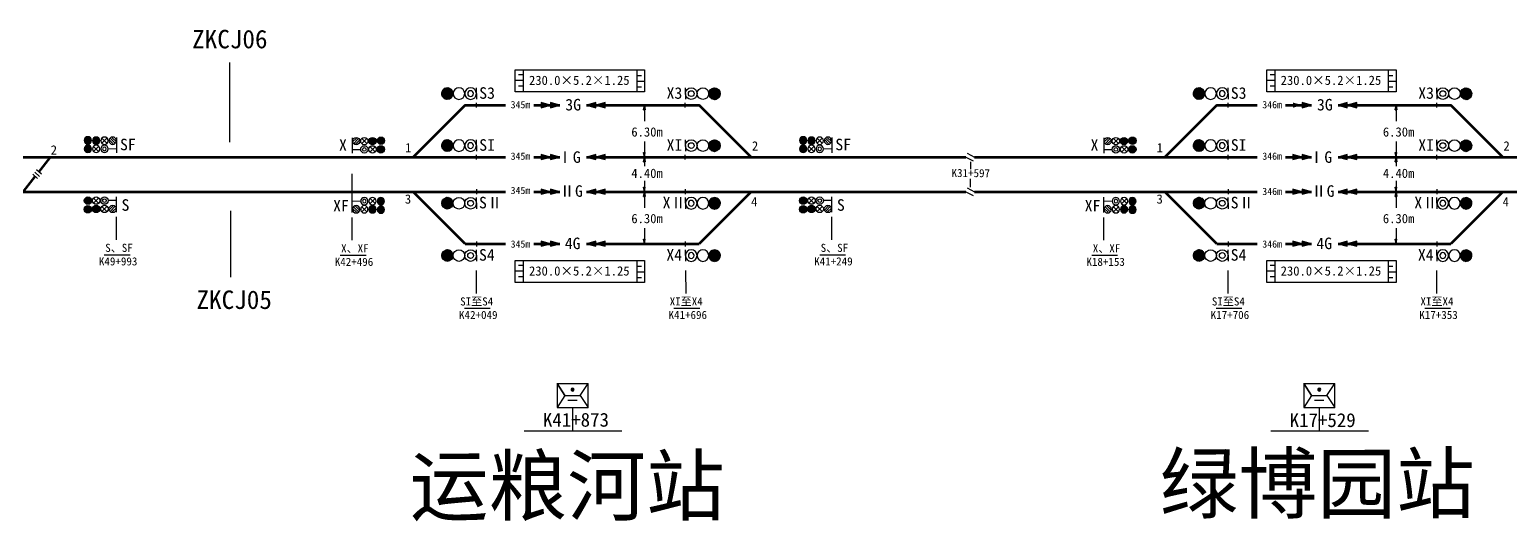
# Model space of a CAD drawing. Header units: millimetres. Extents: x -17381 to -15684, y 1883 to 2345.
# Drawn here: x -17232.5 to -17104.3, y 2117.3 to 2159.9 of the extents above; entities that cross this region are included whole.
import ezdxf
from ezdxf.enums import TextEntityAlignment as Align

# ---------------------------------------------------------------- set-up
doc = ezdxf.new("R2010")
doc.units = ezdxf.units.MM
for name, color, linetype in [('1', 1, 'Continuous'), ('D0', 7, 'Continuous'), ('供电臂', 7, 'Continuous'), ('信号机', 7, 'Continuous'), ('信号机名称', 7, 'Continuous'), ('公里标', 7, 'Continuous'), ('应答器', 7, 'Continuous'), ('标注', 7, 'Continuous'), ('站台', 7, 'Continuous'), ('车流方向', 7, 'Continuous'), ('道岔号', 7, 'Continuous')]:
    doc.layers.add(name, color=color, linetype=linetype)
doc.styles.add('宋体', font='')
doc.styles.get('宋体').set_extended_font_data('SimSun')

# ---------------------------------------------------------------- blocks, each defined once
blk = doc.blocks.new('BD')
at = {"layer": '1', "color": 7}
for radius in [1.5, 0.75]:
    blk.add_circle((0, 0), radius, dxfattribs=at)
blk = doc.blocks.new('*X90')
at = {"color": 0}
for p, q in [((-1.5, 0.06), (0.7, 1.33)), ((-1.5, -0.06), (0.8, 1.27)), ((-1.49, 0.18), (0.59, 1.38)), ((-1.49, -0.17), (0.89, 1.21)), ((-1.47, 0.31), (0.47, 1.43)), ((-1.47, -0.27), (0.97, 1.14)), ((-1.45, -0.38), (1.05, 1.07)), ((-1.43, 0.44), (0.33, 1.46)), ((-1.42, -0.48), (1.12, 0.99)), ((-1.39, -0.57), (1.19, 0.92)), ((-1.38, 0.59), (0.18, 1.49)), ((-1.35, -0.66), (1.25, 0.83)), ((-1.3, 0.75), (0, 1.5)), ((-1.3, -0.75), (1.3, 0.75)), ((-1.25, -0.83), (1.35, 0.66)), ((-1.19, -0.92), (1.39, 0.57)), ((-1.17, 0.94), (-0.23, 1.48)), ((-1.12, -0.99), (1.42, 0.48)), ((-1.05, -1.07), (1.45, 0.38)), ((-0.97, -1.14), (1.47, 0.27)), ((-0.89, -1.21), (1.49, 0.17)), ((-0.8, -1.27), (1.5, 0.06)), ((-0.7, -1.33), (1.5, -0.06)), ((-0.59, -1.38), (1.49, -0.18)), ((-0.47, -1.43), (1.47, -0.31)), ((-0.33, -1.46), (1.43, -0.44)), ((-0.18, -1.49), (1.38, -0.59)), ((0, -1.5), (1.3, -0.75)), ((0.23, -1.48), (1.17, -0.94))]:
    blk.add_line(p, q, dxfattribs=at)
blk = doc.blocks.new('KZ_C')
at = {"layer": '1', "color": 7}
for p, q in [((0.02, 3.97), (0.02, 5.92)), ((0, -0.84), (0, 0.84)), ((0.02, 3.97), (0.02, 2.02)), ((0.02, 3.97), (0.02, 2.02))]:
    blk.add_line(p, q, dxfattribs=at)
at = {"layer": '1', "color": 3}
blk.add_circle((6.09, 3.97), 2, dxfattribs=at)
at = {"layer": '1', "color": 1}
blk.add_circle((10.09, 3.97), 1.95, dxfattribs=at)
at = {"layer": '1', "color": 7, "xscale": 1.33333333333303, "yscale": 1.33333333333303, "zscale": 1.33333333333303, "rotation": 180}
blk.add_blockref('BD', (2.06, 3.97), dxfattribs=at)
at = {"layer": '1', "xscale": 1.333300000000236, "yscale": 1.333300000000236, "zscale": 1.333300000000236}
blk.add_blockref('*X90', (10.12, 3.97), dxfattribs=at)

msp = doc.modelspace()

# ---------------------------------------------------------------- hatches: boundary and pattern name
for points in [[(-17188.25, 2153.11), (-17187.45, 2153.33), (-17188.25, 2153.55)], [(-17187.45, 2153.11), (-17186.64, 2153.33), (-17187.45, 2153.55)], [(-17183.53, 2153.55), (-17184.34, 2153.33), (-17183.53, 2153.11)], [(-17182.73, 2153.55), (-17183.53, 2153.33), (-17182.73, 2153.11)], [(-17122.37, 2153.11), (-17121.56, 2153.33), (-17122.37, 2153.55)], [(-17118.46, 2153.55), (-17119.26, 2153.33), (-17118.46, 2153.11)], [(-17117.65, 2153.55), (-17118.46, 2153.33), (-17117.65, 2153.11)], [(-17188.25, 2148.61), (-17187.45, 2148.83), (-17188.25, 2149.05)], [(-17187.45, 2148.61), (-17186.64, 2148.83), (-17187.45, 2149.05)], [(-17183.53, 2149.05), (-17184.34, 2148.83), (-17183.53, 2148.61)], [(-17182.73, 2149.05), (-17183.53, 2148.83), (-17182.73, 2148.61)], [(-17123.18, 2148.61), (-17122.37, 2148.83), (-17123.18, 2149.05)], [(-17122.37, 2148.61), (-17121.56, 2148.83), (-17122.37, 2149.05)], [(-17118.46, 2149.05), (-17119.26, 2148.83), (-17118.46, 2148.61)], [(-17117.65, 2149.05), (-17118.46, 2148.83), (-17117.65, 2148.61)], [(-17188.25, 2145.61), (-17187.45, 2145.83), (-17188.25, 2146.05)], [(-17187.45, 2145.61), (-17186.64, 2145.83), (-17187.45, 2146.05)], [(-17183.53, 2146.05), (-17184.34, 2145.83), (-17183.53, 2145.61)], [(-17182.73, 2146.05), (-17183.53, 2145.83), (-17182.73, 2145.61)], [(-17123.18, 2145.61), (-17122.37, 2145.83), (-17123.18, 2146.05)], [(-17122.37, 2145.61), (-17121.56, 2145.83), (-17122.37, 2146.05)], [(-17118.46, 2146.05), (-17119.26, 2145.83), (-17118.46, 2145.61)], [(-17117.65, 2146.05), (-17118.46, 2145.83), (-17117.65, 2145.61)], [(-17188.25, 2141.11), (-17187.45, 2141.33), (-17188.25, 2141.55)], [(-17187.45, 2141.11), (-17186.64, 2141.33), (-17187.45, 2141.55)], [(-17183.53, 2141.55), (-17184.34, 2141.33), (-17183.53, 2141.11)], [(-17182.73, 2141.55), (-17183.53, 2141.33), (-17182.73, 2141.11)], [(-17123.18, 2141.11), (-17122.37, 2141.33), (-17123.18, 2141.55)], [(-17122.37, 2141.11), (-17121.56, 2141.33), (-17122.37, 2141.55)], [(-17118.46, 2141.55), (-17119.26, 2141.33), (-17118.46, 2141.11)], [(-17117.65, 2141.55), (-17118.46, 2141.33), (-17117.65, 2141.11)]]:
    msp.add_hatch(color=7).paths.add_polyline_path(points)
at = {"lineweight": -3}
for points in [[(-17179.31, 2153.33), (-17179.39, 2152.93), (-17179.24, 2152.93)], [(-17114.24, 2153.33), (-17114.31, 2152.93), (-17114.16, 2152.93)], [(-17179.31, 2148.83), (-17179.39, 2149.23), (-17179.24, 2149.23)], [(-17179.31, 2148.83), (-17179.39, 2148.43), (-17179.24, 2148.43)], [(-17114.24, 2148.83), (-17114.31, 2149.23), (-17114.16, 2149.23)], [(-17114.24, 2148.83), (-17114.31, 2148.43), (-17114.16, 2148.43)], [(-17179.31, 2145.83), (-17179.39, 2146.23), (-17179.24, 2146.23)], [(-17114.24, 2145.83), (-17114.31, 2146.23), (-17114.16, 2146.23)], [(-17179.31, 2145.83), (-17179.39, 2145.43), (-17179.24, 2145.43)], [(-17114.24, 2145.83), (-17114.31, 2145.43), (-17114.16, 2145.43)], [(-17179.31, 2141.33), (-17179.39, 2141.73), (-17179.24, 2141.73)], [(-17114.24, 2141.33), (-17114.31, 2141.73), (-17114.16, 2141.73)]]:
    msp.add_hatch(color=0, dxfattribs=at).paths.add_polyline_path(points)
at = {"lineweight": 70}
msp.add_hatch(color=7, dxfattribs=at).paths.add_polyline_path([(-17123.16, 2153.11), (-17122.36, 2153.33), (-17123.16, 2153.55)])
h = msp.add_hatch(color=3)
edge = h.paths.add_edge_path()
edge.add_ellipse((-17227.51, 2150.28), major_axis=(0, 0.318), ratio=0.993045, start_angle=0, end_angle=360, ccw=False)
h = msp.add_hatch(color=3)
edge = h.paths.add_edge_path()
edge.add_ellipse((-17202.13, 2150.25), major_axis=(0, 0.318), ratio=0.993045, start_angle=0, end_angle=360)
h = msp.add_hatch(color=3)
edge = h.paths.add_edge_path()
edge.add_ellipse((-17165.58, 2150.28), major_axis=(0, 0.318), ratio=0.993045, start_angle=0, end_angle=360, ccw=False)
h = msp.add_hatch(color=3)
edge = h.paths.add_edge_path()
edge.add_ellipse((-17137.06, 2150.25), major_axis=(0, 0.318), ratio=0.993045, start_angle=0, end_angle=360)
h = msp.add_hatch(color=1)
edge = h.paths.add_edge_path()
edge.add_ellipse((-17227.5, 2149.54), major_axis=(0, 0.318), ratio=0.993045, start_angle=0, end_angle=360, ccw=False)
h = msp.add_hatch(color=1)
edge = h.paths.add_edge_path()
edge.add_ellipse((-17202.14, 2149.5), major_axis=(0, 0.318), ratio=0.993045, start_angle=0, end_angle=360)
h = msp.add_hatch(color=1)
edge = h.paths.add_edge_path()
edge.add_ellipse((-17165.57, 2149.54), major_axis=(0, 0.318), ratio=0.993045, start_angle=0, end_angle=360, ccw=False)
h = msp.add_hatch(color=1)
edge = h.paths.add_edge_path()
edge.add_ellipse((-17137.07, 2149.5), major_axis=(0, 0.318), ratio=0.993045, start_angle=0, end_angle=360)
h = msp.add_hatch(color=1)
edge = h.paths.add_edge_path()
edge.add_ellipse((-17227.5, 2145.06), major_axis=(0, -0.318), ratio=0.993045, start_angle=0, end_angle=360)
h = msp.add_hatch(color=1)
edge = h.paths.add_edge_path()
edge.add_ellipse((-17202.14, 2145.02), major_axis=(0, -0.318), ratio=0.993045, start_angle=0, end_angle=360, ccw=False)
h = msp.add_hatch(color=1)
edge = h.paths.add_edge_path()
edge.add_ellipse((-17165.57, 2145.06), major_axis=(0, -0.318), ratio=0.993045, start_angle=0, end_angle=360)
h = msp.add_hatch(color=1)
edge = h.paths.add_edge_path()
edge.add_ellipse((-17137.07, 2145.02), major_axis=(0, -0.318), ratio=0.993045, start_angle=0, end_angle=360, ccw=False)
h = msp.add_hatch(color=3)
edge = h.paths.add_edge_path()
edge.add_ellipse((-17227.51, 2144.31), major_axis=(0, -0.318), ratio=0.993045, start_angle=0, end_angle=360)
h = msp.add_hatch(color=3)
edge = h.paths.add_edge_path()
edge.add_ellipse((-17202.13, 2144.28), major_axis=(0, -0.318), ratio=0.993045, start_angle=0, end_angle=360, ccw=False)
h = msp.add_hatch(color=3)
edge = h.paths.add_edge_path()
edge.add_ellipse((-17165.58, 2144.31), major_axis=(0, -0.318), ratio=0.993045, start_angle=0, end_angle=360)
h = msp.add_hatch(color=3)
edge = h.paths.add_edge_path()
edge.add_ellipse((-17137.06, 2144.28), major_axis=(0, -0.318), ratio=0.993045, start_angle=0, end_angle=360, ccw=False)
at = {"layer": '信号机'}
h = msp.add_hatch(color=2, dxfattribs=at)
edge = h.paths.add_edge_path()
edge.add_ellipse((-17226.79, 2150.25), major_axis=(0, -0.318), ratio=0.993045, start_angle=0, end_angle=360, ccw=False)
h = msp.add_hatch(color=2, dxfattribs=at)
edge = h.paths.add_edge_path()
edge.add_ellipse((-17202.86, 2150.22), major_axis=(0, -0.318), ratio=0.993045, start_angle=0, end_angle=360)
h = msp.add_hatch(color=2, dxfattribs=at)
edge = h.paths.add_edge_path()
edge.add_ellipse((-17164.85, 2150.25), major_axis=(0, -0.318), ratio=0.993045, start_angle=0, end_angle=360, ccw=False)
h = msp.add_hatch(color=2, dxfattribs=at)
edge = h.paths.add_edge_path()
edge.add_ellipse((-17137.79, 2150.22), major_axis=(0, -0.318), ratio=0.993045, start_angle=0, end_angle=360)
h = msp.add_hatch(color=10, dxfattribs=at)
edge = h.paths.add_edge_path()
edge.add_ellipse((-17227.5, 2149.54), major_axis=(0, 0.318), ratio=0.993045, start_angle=0, end_angle=360, ccw=False)
h = msp.add_hatch(color=10, dxfattribs=at)
edge = h.paths.add_edge_path()
edge.add_ellipse((-17202.14, 2149.5), major_axis=(0, 0.318), ratio=0.993045, start_angle=0, end_angle=360)
h = msp.add_hatch(color=10, dxfattribs=at)
edge = h.paths.add_edge_path()
edge.add_ellipse((-17165.57, 2149.54), major_axis=(0, 0.318), ratio=0.993045, start_angle=0, end_angle=360, ccw=False)
h = msp.add_hatch(color=10, dxfattribs=at)
edge = h.paths.add_edge_path()
edge.add_ellipse((-17137.07, 2149.5), major_axis=(0, 0.318), ratio=0.993045, start_angle=0, end_angle=360)
h = msp.add_hatch(color=10, dxfattribs=at)
edge = h.paths.add_edge_path()
edge.add_ellipse((-17227.5, 2145.06), major_axis=(0, -0.318), ratio=0.993045, start_angle=0, end_angle=360)
h = msp.add_hatch(color=10, dxfattribs=at)
edge = h.paths.add_edge_path()
edge.add_ellipse((-17202.14, 2145.02), major_axis=(0, -0.318), ratio=0.993045, start_angle=0, end_angle=360, ccw=False)
h = msp.add_hatch(color=10, dxfattribs=at)
edge = h.paths.add_edge_path()
edge.add_ellipse((-17165.57, 2145.06), major_axis=(0, -0.318), ratio=0.993045, start_angle=0, end_angle=360)
h = msp.add_hatch(color=10, dxfattribs=at)
edge = h.paths.add_edge_path()
edge.add_ellipse((-17137.07, 2145.02), major_axis=(0, -0.318), ratio=0.993045, start_angle=0, end_angle=360, ccw=False)
h = msp.add_hatch(color=2, dxfattribs=at)
edge = h.paths.add_edge_path()
edge.add_ellipse((-17226.79, 2144.34), major_axis=(0, 0.318), ratio=0.993045, start_angle=0, end_angle=360)
h = msp.add_hatch(color=2, dxfattribs=at)
edge = h.paths.add_edge_path()
edge.add_ellipse((-17202.86, 2144.31), major_axis=(0, 0.318), ratio=0.993045, start_angle=0, end_angle=360, ccw=False)
h = msp.add_hatch(color=2, dxfattribs=at)
edge = h.paths.add_edge_path()
edge.add_ellipse((-17164.85, 2144.34), major_axis=(0, 0.318), ratio=0.993045, start_angle=0, end_angle=360)
h = msp.add_hatch(color=2, dxfattribs=at)
edge = h.paths.add_edge_path()
edge.add_ellipse((-17137.79, 2144.31), major_axis=(0, 0.318), ratio=0.993045, start_angle=0, end_angle=360, ccw=False)
at = {"layer": '应答器'}
for points in [[(-17188.25, 2148.61), (-17187.45, 2148.83), (-17188.25, 2149.05)], [(-17187.45, 2148.61), (-17186.64, 2148.83), (-17187.45, 2149.05)], [(-17183.53, 2149.05), (-17184.34, 2148.83), (-17183.53, 2148.61)], [(-17182.73, 2149.05), (-17183.53, 2148.83), (-17182.73, 2148.61)], [(-17123.18, 2148.61), (-17122.37, 2148.83), (-17123.18, 2149.05)], [(-17122.37, 2148.61), (-17121.56, 2148.83), (-17122.37, 2149.05)], [(-17118.46, 2149.05), (-17119.26, 2148.83), (-17118.46, 2148.61)], [(-17117.65, 2149.05), (-17118.46, 2148.83), (-17117.65, 2148.61)], [(-17188.25, 2145.61), (-17187.45, 2145.83), (-17188.25, 2146.05)], [(-17187.45, 2145.61), (-17186.64, 2145.83), (-17187.45, 2146.05)], [(-17183.53, 2146.05), (-17184.34, 2145.83), (-17183.53, 2145.61)], [(-17182.73, 2146.05), (-17183.53, 2145.83), (-17182.73, 2145.61)], [(-17123.18, 2145.61), (-17122.37, 2145.83), (-17123.18, 2146.05)], [(-17122.37, 2145.61), (-17121.56, 2145.83), (-17122.37, 2146.05)], [(-17118.46, 2146.05), (-17119.26, 2145.83), (-17118.46, 2145.61)], [(-17117.65, 2146.05), (-17118.46, 2145.83), (-17117.65, 2145.61)], [(-17187.45, 2141.11), (-17186.64, 2141.33), (-17187.45, 2141.55)], [(-17183.53, 2141.55), (-17184.34, 2141.33), (-17183.53, 2141.11)], [(-17182.73, 2141.55), (-17183.53, 2141.33), (-17182.73, 2141.11)], [(-17123.18, 2141.11), (-17122.37, 2141.33), (-17123.18, 2141.55)], [(-17122.37, 2141.11), (-17121.56, 2141.33), (-17122.37, 2141.55)], [(-17118.46, 2141.55), (-17119.26, 2141.33), (-17118.46, 2141.11)], [(-17117.65, 2141.55), (-17118.46, 2141.33), (-17117.65, 2141.11)]]:
    msp.add_hatch(color=7, dxfattribs=at).paths.add_polyline_path(points)
at = {"layer": '应答器', "lineweight": 70}
msp.add_hatch(color=7, dxfattribs=at).paths.add_polyline_path([(-17188.25, 2141.11), (-17187.45, 2141.33), (-17188.25, 2141.55)])
at = {"layer": '标注'}
h = msp.add_hatch(color=0, dxfattribs=at)
edge = h.paths.add_edge_path()
edge.add_ellipse((-17185.54, 2128.7), major_axis=(-0.134, 0), ratio=0.974917, start_angle=0, end_angle=180)
edge.add_ellipse((-17185.54, 2128.7), major_axis=(-0.134, 0), ratio=0.974917, start_angle=180, end_angle=360)
h = msp.add_hatch(color=0, dxfattribs=at)
edge = h.paths.add_edge_path()
edge.add_ellipse((-17120.89, 2128.7), major_axis=(-0.134, 0), ratio=0.974917, start_angle=0, end_angle=180)
edge.add_ellipse((-17120.89, 2128.7), major_axis=(-0.134, 0), ratio=0.974917, start_angle=180, end_angle=360)
at = {"layer": '车流方向'}
for points in [[(-17188.25, 2153.11), (-17187.45, 2153.33), (-17188.25, 2153.55)], [(-17187.45, 2153.11), (-17186.64, 2153.33), (-17187.45, 2153.55)], [(-17183.53, 2153.55), (-17184.34, 2153.33), (-17183.53, 2153.11)], [(-17182.73, 2153.55), (-17183.53, 2153.33), (-17182.73, 2153.11)], [(-17122.37, 2153.11), (-17121.56, 2153.33), (-17122.37, 2153.55)], [(-17118.46, 2153.55), (-17119.26, 2153.33), (-17118.46, 2153.11)], [(-17117.65, 2153.55), (-17118.46, 2153.33), (-17117.65, 2153.11)]]:
    msp.add_hatch(color=7, dxfattribs=at).paths.add_polyline_path(points)

# ---------------------------------------------------------------- linework, layer by layer
at = {"color": 5, "lineweight": -3}
msp.add_line((-17215.23, 2157.02), (-17215.23, 2150.11), dxfattribs=at)
at = {"color": 5, "lineweight": 70}
for p, q in [((-17194.83, 2153.33), (-17191.35, 2153.33)), ((-17188.88, 2153.33), (-17186.64, 2153.33)), ((-17184.34, 2153.33), (-17174.58, 2153.33)), ((-17129.76, 2141.33), (-17126.28, 2141.33)), ((-17129.76, 2141.33), (-17126.28, 2141.33)), ((-17123.8, 2141.33), (-17121.56, 2141.33)), ((-17119.26, 2141.33), (-17109.51, 2141.33)), ((-17119.26, 2141.33), (-17109.51, 2141.33))]:
    msp.add_line(p, q, dxfattribs=at)
at = {"color": 0, "lineweight": -3}
for p, q in [((-17179.39, 2152.93), (-17179.31, 2153.33)), ((-17179.31, 2153.33), (-17179.39, 2152.93)), ((-17179.39, 2152.93), (-17179.24, 2152.93)), ((-17179.31, 2153.33), (-17179.24, 2152.93)), ((-17114.31, 2152.93), (-17114.24, 2153.33)), ((-17114.24, 2153.33), (-17114.31, 2152.93)), ((-17114.31, 2152.93), (-17114.16, 2152.93)), ((-17114.24, 2153.33), (-17114.16, 2152.93)), ((-17179.39, 2149.23), (-17179.31, 2148.83)), ((-17179.31, 2148.83), (-17179.39, 2149.23)), ((-17179.39, 2149.23), (-17179.24, 2149.23)), ((-17179.39, 2148.43), (-17179.31, 2148.83)), ((-17179.31, 2148.83), (-17179.39, 2148.43)), ((-17179.31, 2148.83), (-17179.24, 2149.23)), ((-17179.31, 2148.83), (-17179.24, 2148.43)), ((-17114.31, 2149.23), (-17114.24, 2148.83)), ((-17114.24, 2148.83), (-17114.31, 2149.23)), ((-17114.31, 2149.23), (-17114.16, 2149.23)), ((-17114.31, 2148.43), (-17114.24, 2148.83)), ((-17114.24, 2148.83), (-17114.31, 2148.43)), ((-17114.24, 2148.83), (-17114.16, 2149.23)), ((-17114.24, 2148.83), (-17114.16, 2148.43)), ((-17179.39, 2148.43), (-17179.24, 2148.43)), ((-17151.09, 2148.41), (-17151.09, 2147.8)), ((-17114.31, 2148.43), (-17114.16, 2148.43)), ((-17179.39, 2146.23), (-17179.31, 2145.83)), ((-17179.31, 2145.83), (-17179.39, 2146.23)), ((-17179.39, 2146.23), (-17179.24, 2146.23)), ((-17179.31, 2145.83), (-17179.24, 2146.23)), ((-17151.12, 2146.95), (-17151.12, 2146.22)), ((-17114.31, 2146.23), (-17114.24, 2145.83)), ((-17114.24, 2145.83), (-17114.31, 2146.23)), ((-17114.31, 2146.23), (-17114.16, 2146.23)), ((-17114.24, 2145.83), (-17114.16, 2146.23)), ((-17179.39, 2145.43), (-17179.31, 2145.83)), ((-17179.31, 2145.83), (-17179.39, 2145.43)), ((-17179.39, 2145.43), (-17179.24, 2145.43)), ((-17179.31, 2145.83), (-17179.24, 2145.43)), ((-17114.31, 2145.43), (-17114.24, 2145.83)), ((-17114.24, 2145.83), (-17114.31, 2145.43)), ((-17114.31, 2145.43), (-17114.16, 2145.43)), ((-17114.24, 2145.83), (-17114.16, 2145.43)), ((-17179.39, 2141.73), (-17179.31, 2141.33)), ((-17179.31, 2141.33), (-17179.39, 2141.73)), ((-17179.39, 2141.73), (-17179.24, 2141.73)), ((-17179.31, 2141.33), (-17179.24, 2141.73)), ((-17114.31, 2141.73), (-17114.24, 2141.33)), ((-17114.24, 2141.33), (-17114.31, 2141.73)), ((-17114.31, 2141.73), (-17114.16, 2141.73)), ((-17114.24, 2141.33), (-17114.16, 2141.73)), ((-17226.08, 2140.38), (-17223.85, 2140.38)), ((-17205.66, 2140.34), (-17203.42, 2140.34)), ((-17164.14, 2140.38), (-17161.91, 2140.38)), ((-17140.58, 2140.34), (-17138.35, 2140.34)), ((-17194.89, 2135.74), (-17192.66, 2135.74)), ((-17176.76, 2135.74), (-17174.53, 2135.74)), ((-17129.82, 2135.74), (-17127.59, 2135.74)), ((-17111.75, 2135.74), (-17109.52, 2135.74)), ((-17186.88, 2129.23), (-17186.88, 2127.14)), ((-17186.88, 2129.23), (-17184.2, 2129.23)), ((-17186.22, 2128.18), (-17186.88, 2129.23)), ((-17184.87, 2128.18), (-17184.2, 2129.23)), ((-17184.2, 2127.14), (-17184.2, 2129.23)), ((-17122.23, 2129.23), (-17122.23, 2127.14)), ((-17122.23, 2129.23), (-17119.55, 2129.23)), ((-17121.57, 2128.18), (-17122.23, 2129.23)), ((-17120.22, 2128.18), (-17119.55, 2129.23)), ((-17119.55, 2127.14), (-17119.55, 2129.23)), ((-17186.22, 2128.18), (-17186.88, 2127.14)), ((-17186.88, 2127.14), (-17184.2, 2127.14)), ((-17186.22, 2128.18), (-17184.87, 2128.18)), ((-17185.95, 2127.79), (-17185.14, 2127.79)), ((-17184.87, 2128.18), (-17184.2, 2127.14)), ((-17121.57, 2128.18), (-17122.23, 2127.14)), ((-17122.23, 2127.14), (-17119.55, 2127.14)), ((-17121.57, 2128.18), (-17120.22, 2128.18)), ((-17121.3, 2127.79), (-17120.49, 2127.79)), ((-17120.22, 2128.18), (-17119.55, 2127.14)), ((-17189.72, 2125.13), (-17181.28, 2125.13)), ((-17125.07, 2125.13), (-17116.63, 2125.13))]:
    msp.add_line(p, q, dxfattribs=at)
at = {"color": 1, "lineweight": 70}
for p, q in [((-17129.76, 2153.33), (-17126.28, 2153.33)), ((-17129.76, 2153.33), (-17126.28, 2153.33)), ((-17123.8, 2153.33), (-17121.56, 2153.33)), ((-17119.26, 2153.33), (-17109.51, 2153.33)), ((-17119.26, 2153.33), (-17109.51, 2153.33)), ((-17194.83, 2141.33), (-17191.35, 2141.33)), ((-17188.88, 2141.33), (-17186.64, 2141.33)), ((-17184.34, 2141.33), (-17174.58, 2141.33))]:
    msp.add_line(p, q, dxfattribs=at)
at = {"color": 5, "lineweight": 100}
for p, q in [((-17246.36, 2148.83), (-17218.94, 2148.83)), ((-17218.94, 2148.83), (-17209.93, 2148.83)), ((-17209.93, 2148.83), (-17191.35, 2148.83)), ((-17184.34, 2148.83), (-17160.57, 2148.83)), ((-17160.57, 2148.83), (-17154.38, 2148.83)), ((-17154.38, 2148.83), (-17151.48, 2148.83)), ((-17150.75, 2145.83), (-17126.28, 2145.83)), ((-17123.8, 2145.83), (-17121.56, 2145.83)), ((-17119.26, 2145.83), (-17091.8, 2145.83))]:
    msp.add_line(p, q, dxfattribs=at)
at = {"color": 1, "lineweight": 100}
for p, q in [((-17188.88, 2148.83), (-17186.64, 2148.83)), ((-17150.75, 2148.83), (-17126.28, 2148.83)), ((-17123.8, 2148.83), (-17121.56, 2148.83)), ((-17119.26, 2148.83), (-17091.8, 2148.83)), ((-17246.36, 2145.83), (-17218.94, 2145.83)), ((-17218.94, 2145.83), (-17209.93, 2145.83)), ((-17209.93, 2145.83), (-17191.35, 2145.83)), ((-17188.88, 2145.83), (-17186.64, 2145.83)), ((-17184.34, 2145.83), (-17160.57, 2145.83)), ((-17160.57, 2145.83), (-17154.38, 2145.83)), ((-17154.38, 2145.83), (-17151.48, 2145.83))]:
    msp.add_line(p, q, dxfattribs=at)
at = {"color": 7, "linetype": 'Continuous'}
for p, q in [((-17151.48, 2148.83), (-17150.85, 2148.51)), ((-17151.37, 2149.16), (-17150.75, 2148.83)), ((-17231.7, 2147.15), (-17232.11, 2147.53)), ((-17231.53, 2147.34), (-17231.94, 2147.72)), ((-17231.87, 2146.97), (-17232.28, 2147.34)), ((-17151.48, 2145.83), (-17150.85, 2145.51)), ((-17151.37, 2146.16), (-17150.75, 2145.83))]:
    msp.add_line(p, q, dxfattribs=at)
at = {"color": 124, "lineweight": -3}
msp.add_line((-17204.62, 2145.35), (-17204.62, 2147.39), dxfattribs=at)
at = {"color": 1, "lineweight": -3}
msp.add_line((-17215.13, 2138.43), (-17215.13, 2144.17), dxfattribs=at)
at = {"layer": 'D0', "color": 0}
for p, q in [((-17179.31, 2153.33), (-17179.31, 2151.95)), ((-17114.24, 2153.33), (-17114.24, 2151.95)), ((-17179.31, 2150.17), (-17179.31, 2148.85)), ((-17114.24, 2150.17), (-17114.24, 2148.85)), ((-17179.31, 2148.83), (-17179.31, 2148.04)), ((-17114.24, 2148.83), (-17114.24, 2148.04)), ((-17179.31, 2146.77), (-17179.31, 2145.85)), ((-17114.24, 2146.77), (-17114.24, 2145.85)), ((-17179.31, 2145.83), (-17179.31, 2144.45)), ((-17114.24, 2145.83), (-17114.24, 2144.45)), ((-17179.31, 2142.67), (-17179.31, 2141.35)), ((-17114.24, 2142.67), (-17114.24, 2141.35))]:
    msp.add_line(p, q, dxfattribs=at)
at = {"layer": '信号机', "color": 7, "linetype": 'Continuous'}
for p, q in [((-17227.07, 2150.33), (-17226.74, 2149.99)), ((-17226.98, 2150.45), (-17226.56, 2150.03)), ((-17226.82, 2150.51), (-17226.48, 2150.17)), ((-17225.84, 2150.51), (-17226.33, 2150.01)), ((-17225.84, 2150.01), (-17226.33, 2150.51)), ((-17225.65, 2150.33), (-17225.31, 2149.99)), ((-17225.55, 2150.44), (-17225.14, 2150.03)), ((-17225.4, 2150.51), (-17225.06, 2150.17)), ((-17225.03, 2150.53), (-17225.03, 2149.21)), ((-17204.62, 2150.49), (-17204.62, 2149.17)), ((-17204.25, 2150.47), (-17204.59, 2150.14)), ((-17204.09, 2150.41), (-17204.51, 2149.99)), ((-17204, 2150.29), (-17204.33, 2149.96)), ((-17203.81, 2150.47), (-17203.32, 2149.98)), ((-17203.81, 2149.98), (-17203.32, 2150.47)), ((-17202.83, 2150.47), (-17203.17, 2150.14)), ((-17202.67, 2150.41), (-17203.08, 2149.99)), ((-17202.58, 2150.3), (-17202.91, 2149.96)), ((-17165.13, 2150.33), (-17164.8, 2149.99)), ((-17165.04, 2150.45), (-17164.62, 2150.03)), ((-17164.88, 2150.51), (-17164.54, 2150.17)), ((-17163.9, 2150.51), (-17164.39, 2150.01)), ((-17163.9, 2150.01), (-17164.39, 2150.51)), ((-17163.71, 2150.33), (-17163.38, 2149.99)), ((-17163.62, 2150.44), (-17163.2, 2150.03)), ((-17163.46, 2150.51), (-17163.12, 2150.17)), ((-17163.09, 2150.53), (-17163.09, 2149.21)), ((-17139.54, 2150.49), (-17139.54, 2149.17)), ((-17139.18, 2150.47), (-17139.51, 2150.14)), ((-17139.02, 2150.41), (-17139.43, 2149.99)), ((-17138.92, 2150.29), (-17139.26, 2149.96)), ((-17138.73, 2150.47), (-17138.24, 2149.98)), ((-17138.73, 2149.98), (-17138.24, 2150.47)), ((-17137.75, 2150.47), (-17138.09, 2150.14)), ((-17137.6, 2150.41), (-17138.01, 2149.99)), ((-17137.5, 2150.3), (-17137.84, 2149.96)), ((-17226.55, 2149.79), (-17227.04, 2149.3)), ((-17226.55, 2149.3), (-17227.04, 2149.79)), ((-17225.03, 2149.53), (-17225.76, 2149.54)), ((-17204.62, 2149.5), (-17203.89, 2149.5)), ((-17203.1, 2149.76), (-17202.61, 2149.26)), ((-17203.1, 2149.26), (-17202.61, 2149.76)), ((-17164.61, 2149.79), (-17165.1, 2149.3)), ((-17164.61, 2149.3), (-17165.1, 2149.79)), ((-17163.09, 2149.53), (-17163.82, 2149.54)), ((-17139.54, 2149.5), (-17138.81, 2149.5)), ((-17138.02, 2149.76), (-17137.53, 2149.26)), ((-17138.02, 2149.26), (-17137.53, 2149.76)), ((-17226.55, 2144.8), (-17227.04, 2145.3)), ((-17226.55, 2145.3), (-17227.04, 2144.8)), ((-17225.03, 2145.06), (-17225.76, 2145.06)), ((-17225.03, 2144.07), (-17225.03, 2145.39)), ((-17204.62, 2144.03), (-17204.62, 2145.35)), ((-17204.62, 2145.03), (-17203.89, 2145.02)), ((-17203.1, 2144.77), (-17202.61, 2145.26)), ((-17203.1, 2145.26), (-17202.61, 2144.77)), ((-17164.61, 2144.8), (-17165.1, 2145.3)), ((-17164.61, 2145.3), (-17165.1, 2144.8)), ((-17163.09, 2145.06), (-17163.82, 2145.06)), ((-17163.09, 2144.07), (-17163.09, 2145.39)), ((-17139.54, 2144.03), (-17139.54, 2145.35)), ((-17139.54, 2145.03), (-17138.81, 2145.02)), ((-17138.02, 2144.77), (-17137.53, 2145.26)), ((-17138.02, 2145.26), (-17137.53, 2144.77)), ((-17227.07, 2144.26), (-17226.74, 2144.6)), ((-17226.98, 2144.15), (-17226.56, 2144.57)), ((-17226.82, 2144.09), (-17226.48, 2144.42)), ((-17225.84, 2144.09), (-17226.33, 2144.58)), ((-17225.84, 2144.58), (-17226.33, 2144.09)), ((-17225.65, 2144.26), (-17225.31, 2144.6)), ((-17225.55, 2144.15), (-17225.14, 2144.57)), ((-17225.4, 2144.09), (-17225.06, 2144.42)), ((-17204.25, 2144.05), (-17204.59, 2144.39)), ((-17204.09, 2144.11), (-17204.51, 2144.53)), ((-17204, 2144.23), (-17204.33, 2144.57)), ((-17203.81, 2144.05), (-17203.32, 2144.55)), ((-17203.81, 2144.55), (-17203.32, 2144.05)), ((-17202.83, 2144.05), (-17203.17, 2144.39)), ((-17202.67, 2144.11), (-17203.08, 2144.53)), ((-17202.58, 2144.23), (-17202.91, 2144.57)), ((-17165.13, 2144.26), (-17164.8, 2144.6)), ((-17165.04, 2144.15), (-17164.62, 2144.57)), ((-17164.88, 2144.09), (-17164.54, 2144.42)), ((-17163.9, 2144.09), (-17164.39, 2144.58)), ((-17163.9, 2144.58), (-17164.39, 2144.09)), ((-17163.71, 2144.26), (-17163.38, 2144.6)), ((-17163.62, 2144.15), (-17163.2, 2144.57)), ((-17163.46, 2144.09), (-17163.12, 2144.42)), ((-17139.18, 2144.05), (-17139.51, 2144.39)), ((-17139.02, 2144.11), (-17139.43, 2144.53)), ((-17138.92, 2144.23), (-17139.26, 2144.57)), ((-17138.73, 2144.05), (-17138.24, 2144.55)), ((-17138.73, 2144.55), (-17138.24, 2144.05)), ((-17137.75, 2144.05), (-17138.09, 2144.39)), ((-17137.6, 2144.11), (-17138.01, 2144.53)), ((-17137.5, 2144.23), (-17137.84, 2144.57))]:
    msp.add_line(p, q, dxfattribs=at)
at = {"layer": '信号机', "color": 7, "linetype": 'Continuous', "extrusion": (0, 0, -1)}
for centre, major_axis in [((-17227.51, 2150.28), (0, 0.318)), ((-17226.79, 2150.25), (0, -0.318)), ((-17226.07, 2150.25), (0, 0.318)), ((-17225.36, 2150.25), (0, -0.318)), ((-17165.58, 2150.28), (0, 0.318)), ((-17164.85, 2150.25), (0, -0.318)), ((-17164.14, 2150.25), (0, 0.318)), ((-17163.43, 2150.25), (0, -0.318)), ((-17227.5, 2149.54), (0, 0.318)), ((-17226.79, 2149.54), (0, 0.318)), ((-17226.07, 2149.54), (0, 0.318)), ((-17226.07, 2149.54), (0, 0.159)), ((-17165.57, 2149.54), (0, 0.318)), ((-17164.85, 2149.54), (0, 0.318)), ((-17164.14, 2149.54), (0, 0.318)), ((-17164.14, 2149.54), (0, 0.159)), ((-17203.57, 2145.02), (0, -0.318)), ((-17203.57, 2145.02), (0, -0.159)), ((-17202.86, 2145.02), (0, -0.318)), ((-17202.14, 2145.02), (0, -0.318)), ((-17138.5, 2145.02), (0, -0.318)), ((-17138.5, 2145.02), (0, -0.159)), ((-17137.79, 2145.02), (0, -0.318)), ((-17137.07, 2145.02), (0, -0.318)), ((-17204.28, 2144.31), (0, 0.318)), ((-17203.57, 2144.31), (0, -0.318)), ((-17202.86, 2144.31), (0, 0.318)), ((-17202.13, 2144.28), (0, -0.318)), ((-17139.21, 2144.31), (0, 0.318)), ((-17138.5, 2144.31), (0, -0.318)), ((-17137.79, 2144.31), (0, 0.318)), ((-17137.06, 2144.28), (0, -0.318))]:
    msp.add_ellipse(centre, major_axis=major_axis, ratio=0.993045, dxfattribs=at)
at = {"layer": '信号机', "color": 7, "linetype": 'Continuous'}
for centre, major_axis in [((-17204.28, 2150.22), (0, -0.318)), ((-17203.57, 2150.22), (0, 0.318)), ((-17202.86, 2150.22), (0, -0.318)), ((-17202.13, 2150.25), (0, 0.318)), ((-17139.21, 2150.22), (0, -0.318)), ((-17138.5, 2150.22), (0, 0.318)), ((-17137.79, 2150.22), (0, -0.318)), ((-17137.06, 2150.25), (0, 0.318)), ((-17203.57, 2149.5), (0, 0.318)), ((-17203.57, 2149.5), (0, 0.159)), ((-17202.86, 2149.5), (0, 0.318)), ((-17202.14, 2149.5), (0, 0.318)), ((-17138.5, 2149.5), (0, 0.318)), ((-17138.5, 2149.5), (0, 0.159)), ((-17137.79, 2149.5), (0, 0.318)), ((-17137.07, 2149.5), (0, 0.318)), ((-17227.5, 2145.06), (0, -0.318)), ((-17226.79, 2145.06), (0, -0.318)), ((-17226.07, 2145.06), (0, -0.318)), ((-17226.07, 2145.06), (0, -0.159)), ((-17165.57, 2145.06), (0, -0.318)), ((-17164.85, 2145.06), (0, -0.318)), ((-17164.14, 2145.06), (0, -0.318)), ((-17164.14, 2145.06), (0, -0.159)), ((-17227.51, 2144.31), (0, -0.318)), ((-17226.79, 2144.34), (0, 0.318)), ((-17226.07, 2144.34), (0, -0.318)), ((-17225.36, 2144.34), (0, 0.318)), ((-17165.58, 2144.31), (0, -0.318)), ((-17164.85, 2144.34), (0, 0.318)), ((-17164.14, 2144.34), (0, -0.318)), ((-17163.43, 2144.34), (0, 0.318))]:
    msp.add_ellipse(centre, major_axis=major_axis, ratio=0.993045, dxfattribs=at)
at = {"layer": '公里标', "color": 7, "linetype": 'ByBlock'}
for p, q in [((-17225.04, 2141.67), (-17225.04, 2143.65)), ((-17163.1, 2141.67), (-17163.1, 2143.65)), ((-17204.61, 2141.63), (-17204.62, 2143.61)), ((-17139.54, 2141.63), (-17139.54, 2143.61)), ((-17193.85, 2137.02), (-17193.86, 2139)), ((-17175.71, 2137.02), (-17175.72, 2139)), ((-17128.78, 2137.02), (-17128.78, 2139)), ((-17110.71, 2137.02), (-17110.71, 2139))]:
    msp.add_line(p, q, dxfattribs=at)
at = {"layer": '应答器', "color": 7, "linetype": 'Continuous'}
for points in [[(-17188.25, 2148.61), (-17187.45, 2148.83), (-17188.25, 2149.05)], [(-17187.45, 2148.61), (-17186.64, 2148.83), (-17187.45, 2149.05)], [(-17183.53, 2149.05), (-17184.34, 2148.83), (-17183.53, 2148.61)], [(-17182.73, 2149.05), (-17183.53, 2148.83), (-17182.73, 2148.61)], [(-17123.18, 2148.61), (-17122.37, 2148.83), (-17123.18, 2149.05)], [(-17122.37, 2148.61), (-17121.56, 2148.83), (-17122.37, 2149.05)], [(-17118.46, 2149.05), (-17119.26, 2148.83), (-17118.46, 2148.61)], [(-17117.65, 2149.05), (-17118.46, 2148.83), (-17117.65, 2148.61)], [(-17188.25, 2145.61), (-17187.45, 2145.83), (-17188.25, 2146.05)], [(-17187.45, 2145.61), (-17186.64, 2145.83), (-17187.45, 2146.05)], [(-17183.53, 2146.05), (-17184.34, 2145.83), (-17183.53, 2145.61)], [(-17182.73, 2146.05), (-17183.53, 2145.83), (-17182.73, 2145.61)], [(-17123.18, 2145.61), (-17122.37, 2145.83), (-17123.18, 2146.05)], [(-17122.37, 2145.61), (-17121.56, 2145.83), (-17122.37, 2146.05)], [(-17118.46, 2146.05), (-17119.26, 2145.83), (-17118.46, 2145.61)], [(-17117.65, 2146.05), (-17118.46, 2145.83), (-17117.65, 2145.61)], [(-17188.25, 2141.11), (-17187.45, 2141.33), (-17188.25, 2141.55)], [(-17187.45, 2141.11), (-17186.64, 2141.33), (-17187.45, 2141.55)], [(-17183.53, 2141.55), (-17184.34, 2141.33), (-17183.53, 2141.11)], [(-17182.73, 2141.55), (-17183.53, 2141.33), (-17182.73, 2141.11)], [(-17123.18, 2141.11), (-17122.37, 2141.33), (-17123.18, 2141.55)], [(-17122.37, 2141.11), (-17121.56, 2141.33), (-17122.37, 2141.55)], [(-17118.46, 2141.55), (-17119.26, 2141.33), (-17118.46, 2141.11)], [(-17117.65, 2141.55), (-17118.46, 2141.33), (-17117.65, 2141.11)]]:
    msp.add_lwpolyline(points, close=True, dxfattribs=at)
at = {"layer": '标注', "color": 0, "linetype": 'Continuous'}
for p, q in [((-17186.88, 2129.23), (-17186.22, 2128.18)), ((-17122.23, 2129.23), (-17121.57, 2128.18))]:
    msp.add_line(p, q, dxfattribs=at)
at = {"layer": '标注', "color": 7, "linetype": 'Continuous'}
for p, q in [((-17185.54, 2127.14), (-17185.54, 2125.13)), ((-17120.89, 2127.14), (-17120.89, 2125.13))]:
    msp.add_line(p, q, dxfattribs=at)
at = {"layer": '标注', "color": 0, "linetype": 'Continuous'}
for centre, start_param, end_param in [((-17185.54, 2128.7), 3.141593, 6.283185), ((-17185.54, 2128.7), 0, 3.141593), ((-17120.89, 2128.7), 3.141593, 6.283185), ((-17120.89, 2128.7), 0, 3.141593)]:
    msp.add_ellipse(centre, major_axis=(-0.134, 0), ratio=0.974917, start_param=start_param, end_param=end_param, dxfattribs=at)
at = {"layer": '站台', "color": 7, "linetype": 'Continuous'}
for p, q in [((-17190.5, 2156.38), (-17189.38, 2156.38)), ((-17189.82, 2155.47), (-17190.5, 2155.47)), ((-17189.82, 2155.95), (-17190.23, 2155.95)), ((-17189.83, 2156.38), (-17189.83, 2154.48)), ((-17179.98, 2156.39), (-17179.98, 2154.48)), ((-17179.98, 2155.89), (-17179.58, 2155.89)), ((-17179.98, 2155.4), (-17179.31, 2155.4)), ((-17179.31, 2156.39), (-17179.31, 2154.49)), ((-17125.42, 2156.38), (-17124.3, 2156.38)), ((-17124.75, 2155.47), (-17125.42, 2155.47)), ((-17124.75, 2155.95), (-17125.15, 2155.95)), ((-17124.75, 2156.38), (-17124.75, 2154.48)), ((-17114.91, 2156.39), (-17114.91, 2154.48)), ((-17114.91, 2155.89), (-17114.51, 2155.89)), ((-17114.91, 2155.4), (-17114.24, 2155.4)), ((-17114.24, 2156.39), (-17114.24, 2154.49)), ((-17189.82, 2154.98), (-17190.23, 2154.98)), ((-17179.98, 2154.91), (-17179.58, 2154.91)), ((-17124.75, 2154.98), (-17125.15, 2154.98)), ((-17114.91, 2154.91), (-17114.51, 2154.91)), ((-17190.5, 2139.87), (-17189.38, 2139.87)), ((-17189.83, 2139.87), (-17189.83, 2137.97)), ((-17179.98, 2139.87), (-17179.98, 2137.97)), ((-17179.31, 2139.87), (-17179.31, 2137.97)), ((-17125.42, 2139.87), (-17124.3, 2139.87)), ((-17124.75, 2139.87), (-17124.75, 2137.97)), ((-17114.91, 2139.87), (-17114.91, 2137.97)), ((-17114.24, 2139.87), (-17114.24, 2137.97)), ((-17189.82, 2138.95), (-17190.5, 2138.95)), ((-17189.82, 2139.44), (-17190.23, 2139.44)), ((-17179.98, 2139.38), (-17179.58, 2139.38)), ((-17179.98, 2138.89), (-17179.31, 2138.89)), ((-17124.75, 2138.95), (-17125.42, 2138.95)), ((-17124.75, 2139.44), (-17125.15, 2139.44)), ((-17114.91, 2139.38), (-17114.51, 2139.38)), ((-17114.91, 2138.89), (-17114.24, 2138.89)), ((-17189.82, 2138.46), (-17190.23, 2138.46)), ((-17179.98, 2138.4), (-17179.58, 2138.4)), ((-17124.75, 2138.46), (-17125.15, 2138.46)), ((-17114.91, 2138.4), (-17114.51, 2138.4))]:
    msp.add_line(p, q, dxfattribs=at)
at = {"layer": '站台', "color": 5, "lineweight": 70}
for p, q in [((-17194.83, 2153.33), (-17199.35, 2148.83)), ((-17170.07, 2148.83), (-17174.58, 2153.33)), ((-17231.76, 2147.54), (-17230.75, 2148.83)), ((-17129.76, 2141.33), (-17134.27, 2145.83)), ((-17104.99, 2145.83), (-17109.51, 2141.33))]:
    msp.add_line(p, q, dxfattribs=at)
at = {"layer": '站台', "color": 1, "lineweight": 70}
for p, q in [((-17129.76, 2153.33), (-17134.27, 2148.83)), ((-17104.99, 2148.83), (-17109.51, 2153.33)), ((-17233.08, 2145.85), (-17232.07, 2147.15)), ((-17194.83, 2141.33), (-17199.35, 2145.83)), ((-17170.07, 2145.83), (-17174.58, 2141.33))]:
    msp.add_line(p, q, dxfattribs=at)
at = {"layer": '站台', "color": 7, "linetype": 'Continuous'}
for points in [[(-17179.31, 2154.49), (-17190.5, 2154.48), (-17190.5, 2156.38), (-17179.31, 2156.39)], [(-17114.24, 2154.49), (-17125.42, 2154.48), (-17125.42, 2156.38), (-17114.24, 2156.39)], [(-17179.31, 2137.97), (-17190.5, 2137.96), (-17190.5, 2139.87), (-17179.31, 2139.87)], [(-17114.24, 2137.97), (-17125.42, 2137.96), (-17125.42, 2139.87), (-17114.24, 2139.87)]]:
    msp.add_lwpolyline(points, dxfattribs=at)
at = {"layer": '车流方向', "color": 7, "linetype": 'Continuous'}
for points in [[(-17188.25, 2153.11), (-17187.45, 2153.33), (-17188.25, 2153.55)], [(-17187.45, 2153.11), (-17186.64, 2153.33), (-17187.45, 2153.55)], [(-17183.53, 2153.55), (-17184.34, 2153.33), (-17183.53, 2153.11)], [(-17182.73, 2153.55), (-17183.53, 2153.33), (-17182.73, 2153.11)], [(-17122.37, 2153.11), (-17121.56, 2153.33), (-17122.37, 2153.55)], [(-17118.46, 2153.55), (-17119.26, 2153.33), (-17118.46, 2153.11)], [(-17117.65, 2153.55), (-17118.46, 2153.33), (-17117.65, 2153.11)]]:
    msp.add_lwpolyline(points, close=True, dxfattribs=at)

# ---------------------------------------------------------------- block references
at = {"color": 0, "lineweight": 70}
for p, xscale, yscale, zscale in [((-17193.85, 2153.33), -0.250823749999995, 0.250823749999654, 0.25082375), ((-17175.78, 2153.33), 0.2508237500005635, 0.2508237500005635, 0.2508237500005635), ((-17128.77, 2153.33), -0.250823749999995, 0.250823749999654, 0.25082375)]:
    msp.add_blockref('KZ_C', p, dxfattribs=dict(at, xscale=xscale, yscale=yscale, zscale=zscale))
at = {"color": 0}
for p, xscale, yscale, zscale in [((-17110.71, 2153.33), 0.2508237500005635, 0.2508237500005635, 0.2508237500005635), ((-17193.85, 2148.83), -0.250823749999995, 0.250823749999654, 0.25082375), ((-17175.78, 2148.83), 0.2508237500005635, 0.2508237500005635, 0.2508237500005635), ((-17128.77, 2148.83), -0.250823749999995, 0.250823749999654, 0.25082375), ((-17110.71, 2148.83), 0.2508237500005635, 0.2508237500005635, 0.2508237500005635)]:
    msp.add_blockref('KZ_C', p, dxfattribs=dict(at, xscale=xscale, yscale=yscale, zscale=zscale))
at = {"color": 0, "yscale": 0.250823749999995, "rotation": 180}
for p, xscale, zscale in [((-17193.85, 2145.83), 0.250823749999995, 0.250823749999995), ((-17175.78, 2145.83), -0.2508237500005635, 0.25082375), ((-17128.77, 2145.83), 0.250823749999995, 0.250823749999995), ((-17110.71, 2145.83), -0.2508237500005635, 0.25082375), ((-17110.71, 2141.3), -0.2508237500005635, 0.25082375)]:
    msp.add_blockref('KZ_C', p, dxfattribs=dict(at, xscale=xscale, zscale=zscale))
at = {"color": 0, "lineweight": 70, "yscale": 0.250823749999995, "rotation": 180}
for p, xscale, zscale in [((-17193.85, 2141.3), 0.250823749999995, 0.250823749999995), ((-17175.78, 2141.3), -0.2508237500005635, 0.25082375), ((-17128.77, 2141.3), 0.250823749999995, 0.250823749999995)]:
    msp.add_blockref('KZ_C', p, dxfattribs=dict(at, xscale=xscale, zscale=zscale))

# ---------------------------------------------------------------- texts
at = {"color": 1, "lineweight": -3, "char_height": 1.6, "attachment_point": 1, "style": '宋体'}
for s, insert, width in [('{\\C5;ZKCJ06}', (-17218.48, 2159.85), 10.5148), ('ZKCJ05', (-17218.1, 2137.28), 10.0493)]:
    msp.add_mtext(s, dxfattribs=dict(at, insert=insert, width=width))
at = {"layer": 'D0', "color": 0, "style": '宋体'}
for s, p in [('6.30m', (-17179.09, 2150.61)), ('6.30m', (-17114.02, 2150.61)), ('4.40m', (-17179.09, 2147.03)), ('4.40m', (-17114.02, 2147.03)), ('6.30m', (-17179.09, 2143.11)), ('6.30m', (-17114.02, 2143.11))]:
    msp.add_text(s, height=0.8, dxfattribs=at).set_placement(p, align=Align.CENTER)
at = {"layer": '供电臂', "color": 7, "lineweight": -3, "style": '宋体'}
msp.add_text('K31+597', height=0.7, rotation=359.623, dxfattribs=at).set_placement((-17152.73, 2147.11))
at = {"layer": '信号机名称', "color": 7, "lineweight": 70, "style": '宋体'}
for s, rotation, p in [('S3', 0.0381, (-17193.62, 2153.88)), ('X3', 359.9619, (-17177.4, 2153.88)), ('S4', 0.0381, (-17193.64, 2139.86)), ('X4', 359.9619, (-17177.42, 2139.86))]:
    msp.add_text(s, height=1, rotation=rotation, dxfattribs=at).set_placement(p)
at = {"layer": '信号机名称', "color": 7, "lineweight": -3, "style": '宋体'}
for s, rotation, p in [('S3', 0.0381, (-17128.55, 2153.88)), ('X3', 359.9619, (-17112.32, 2153.88)), ('SF', 0.0381, (-17224.72, 2149.42)), ('X', 0.0381, (-17205.76, 2149.38)), ('SI', 0.0381, (-17193.62, 2149.38)), ('XI', 359.9619, (-17177.4, 2149.38)), ('SF', 0.0381, (-17162.79, 2149.42)), ('X', 0.0381, (-17140.69, 2149.38)), ('SI', 0.0381, (-17128.55, 2149.38)), ('XI', 359.9619, (-17112.32, 2149.38)), ('S', 0.0381, (-17224.59, 2144.18)), ('XF', 0.0381, (-17206.27, 2144.12)), ('SⅡ', 0.0381, (-17193.64, 2144.39)), ('XⅡ', 359.9619, (-17177.74, 2144.39)), ('S', 0.0381, (-17162.65, 2144.18)), ('XF', 0.0381, (-17141.2, 2144.12)), ('SⅡ', 0.0381, (-17128.56, 2144.39)), ('XⅡ', 359.9619, (-17112.66, 2144.39)), ('S4', 0.0381, (-17128.56, 2139.86)), ('X4', 359.9619, (-17112.35, 2139.86))]:
    msp.add_text(s, height=1, rotation=rotation, dxfattribs=at).set_placement(p)
at = {"layer": '公里标', "color": 7, "lineweight": -3, "style": '宋体'}
for s, height, p in [('S、SF', 0.7, (-17226, 2140.62)), ('X、XF', 0.7, (-17205.58, 2140.58)), ('S、SF', 0.7, (-17164.06, 2140.62)), ('X、XF', 0.7, (-17140.5, 2140.58)), ('K49+993', 0.7, (-17226.55, 2139.45)), ('K42+496', 0.7, (-17206.13, 2139.41)), ('K41+249', 0.7, (-17164.62, 2139.45)), ('K18+153', 0.7, (-17141.05, 2139.41)), ('SI至S4', 0.7, (-17195.27, 2135.98)), ('XI至X4', 0.7, (-17177.13, 2135.98)), ('SI至S4', 0.7, (-17130.19, 2135.98)), ('XI至X4', 0.7, (-17112.13, 2135.98)), ('K42+049', 0.7, (-17195.37, 2134.81)), ('K41+696', 0.7, (-17177.23, 2134.81)), ('K17+706', 0.7, (-17130.29, 2134.81)), ('K17+353', 0.7, (-17112.23, 2134.81)), (' K41+873', 1.2, (-17188.92, 2125.48)), ('K17+529', 1.2, (-17123.45, 2125.45))]:
    msp.add_text(s, height=height, rotation=0.0381, dxfattribs=at).set_placement(p)
at = {"layer": '标注', "color": 7, "lineweight": -3, "style": '宋体'}
for s, height, p in [('3G', 1, (-17186.17, 2152.87)), ('3G', 1, (-17121.09, 2152.87)), ('345m', 0.625, (-17190.9, 2153.06)), ('346m', 0.625, (-17125.82, 2153.06)), ('345m', 0.625, (-17190.9, 2148.6)), ('ⅠG', 1, (-17186.88, 2148.33)), ('346m', 0.625, (-17125.82, 2148.6)), ('ⅠG', 1, (-17121.81, 2148.33)), ('345m', 0.625, (-17190.9, 2145.63)), ('ⅡG', 1, (-17186.69, 2145.39)), ('ⅡG', 1, (-17121.61, 2145.39)), ('346m', 0.625, (-17125.82, 2145.55)), ('345m', 0.625, (-17190.9, 2140.99)), ('4G', 1, (-17186.21, 2140.86)), ('346m', 0.625, (-17125.82, 2140.99)), ('4G', 1, (-17121.14, 2140.86)), ('运粮河站', 5, (-17199.64, 2117.86)), ('绿博园站', 5, (-17134.7, 2118.06))]:
    msp.add_text(s, height=height, rotation=0.0381, dxfattribs=at).set_placement(p)
at = {"layer": '站台', "color": 7, "lineweight": -3, "style": '宋体'}
for p in [(-17189.31, 2155.08), (-17124.23, 2155.08), (-17189.31, 2138.57), (-17124.23, 2138.57)]:
    msp.add_text('230.0×5.2×1.25', height=0.8, rotation=0.0381, dxfattribs=at).set_placement(p)
at = {"layer": '道岔号', "color": 7, "lineweight": -3, "style": '宋体'}
for s, p in [('2', (-17170.01, 2149.4)), ('2', (-17104.94, 2149.4)), ('2', (-17230.72, 2149.05)), ('1', (-17200.04, 2149.24)), ('1', (-17134.97, 2149.24)), ('3', (-17200.06, 2144.8)), ('4', (-17170.08, 2144.57)), ('3', (-17134.98, 2144.8)), ('4', (-17105.01, 2144.57))]:
    msp.add_text(s, height=0.8, rotation=0.0381, dxfattribs=at).set_placement(p)

doc.saveas('drawing.dxf')
